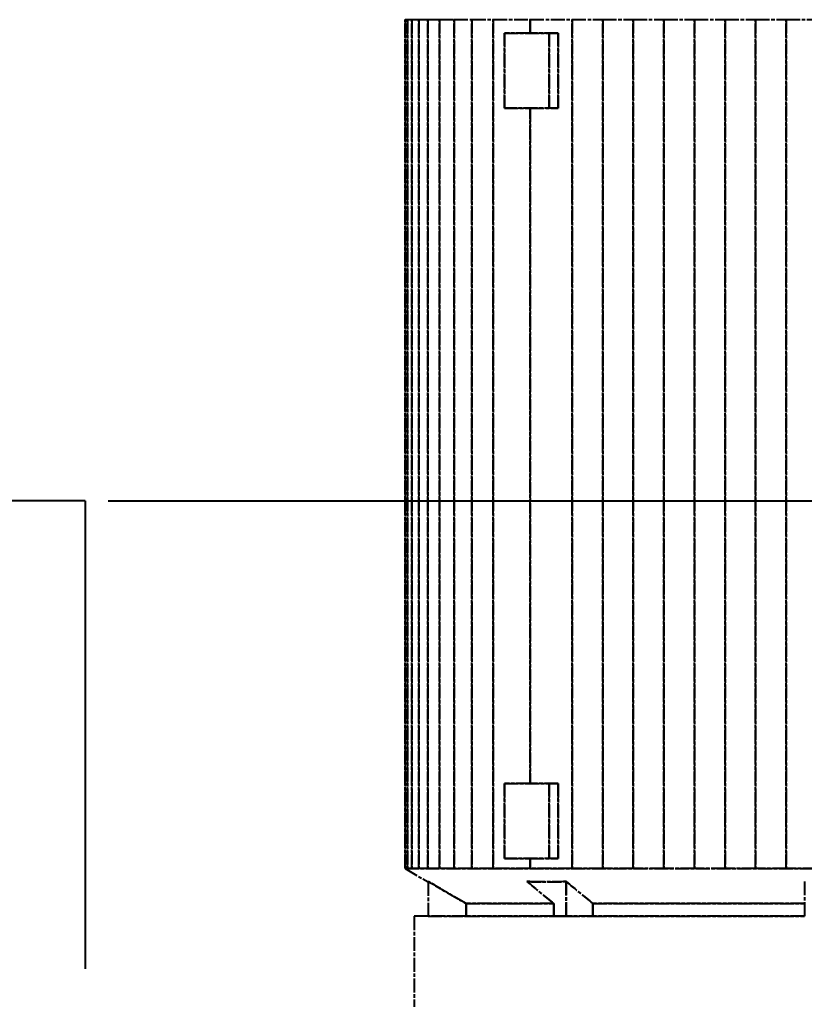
# Model space of a CAD drawing. Header units: millimetres. Extents: x 39335 to 110675, y -13954 to 36506.
# Drawn here: x 54475 to 55155, y 21283 to 22132 of the extents above; entities that cross this region are included whole.
import ezdxf

# ---------------------------------------------------------------- set-up
doc = ezdxf.new("R2010")
doc.units = ezdxf.units.MM
doc.linetypes.add('AM_ISO08W050', pattern=[18, 12, -1.5, 3, -1.5])
for name, color, linetype, lineweight in [('AM_4', 3, 'Continuous', 25), ('AM_5', 3, 'Continuous', 25), ('AM_7', 4, 'AM_ISO08W050', 25), ('CAXA4', 3, 'Continuous', 25), ('RED', 1, 'Continuous', 9)]:
    doc.layers.add(name, color=color, linetype=linetype, lineweight=lineweight)
doc.styles.add('\\M+5B1EA\\M+5D7BC', font='', dxfattribs={"width": 0.667})
doc.styles.add('Andritz-Norm', font='arial.ttf')
doc.styles.get("Standard").update_dxf_attribs({"font": 'ISOCP.SHX'})
doc.styles.get('\\M+5B1EA\\M+5D7BC').set_extended_font_data('FangSong_GB2312')
doc.dimstyles.new('\\M+5B1EA\\M+5D7BC', dxfattribs={"dimscale": 35, "dimtxt": 3.5, "dimasz": 4, "dimexe": 2, "dimexo": 0, "dimtad": 1, "dimdec": 1, "dimdsep": 46, "dimtxsty": '\\M+5B1EA\\M+5D7BC', "dimcen": 0, "dimdle": 6, "dimazin": 2, "dimtfac": 1, "dimtdec": 1, "dimtmove": 0, "dimatfit": 3, "dimfxl": 0, "dimtolj": 1, "dimtzin": 0, "dimarcsym": 0})
doc.dimstyles.new('Andritz-Bem', dxfattribs={"dimscale": 20, "dimtxt": 3.5, "dimasz": 2.5, "dimexe": 1, "dimexo": 0, "dimgap": 0.8, "dimtad": 1, "dimrnd": 1e-08, "dimtxsty": 'Andritz-Norm', "dimcen": 0.09, "dimdle": 10, "dimclrd": 7, "dimclre": 7, "dimclrt": 179, "dimazin": 2, "dimtfac": 1, "dimtdec": 3, "dimtmove": 0, "dimatfit": 3, "dimldrblk": 'Filled-1', "dimfxl": 0, "dimtolj": 1, "dimtzin": 0, "dimlwd": 25, "dimlwe": 25, "dimarcsym": 0})

# ---------------------------------------------------------------- blocks, each defined once
blk = doc.blocks.new('*D244')
at = {"layer": 'CAXA4', "color": 0, "lineweight": -2, "transparency": 16777216}
for p, q in [((54268.56, 24094.91), (55757.75, 24094.91)), ((55687.75, 23954.91), (55687.75, 19554.91)), ((55236.99, 19414.91), (55757.75, 19414.91))]:
    blk.add_line(p, q, dxfattribs=at)
at = {"layer": 'CAXA4', "color": 0, "transparency": 16777216}
for points in [[(55664.42, 23954.91), (55711.09, 23954.91), (55687.75, 24094.91)], [(55664.42, 19554.91), (55711.09, 19554.91), (55687.75, 19414.91)]]:
    blk.add_solid(points, dxfattribs=at)
at = {"layer": 'DEFPOINTS', "color": 0, "transparency": 16777216}
for p in [(54268.56, 24094.91), (55236.99, 19414.91), (55687.75, 19414.91)]:
    blk.add_point(p, dxfattribs=at)
at = {"layer": 'CAXA4', "color": 0, "transparency": 16777216, "insert": (55603.33, 21965.21), "char_height": 122.5, "attachment_point": 5, "rotation": 90, "style": '\\M+5B1EA\\M+5D7BC'}
blk.add_mtext('\\A1;\\fFangSong_GB2312;4680', dxfattribs=at)
blk = doc.blocks.new('*D280')
at = {"layer": 'CAXA4', "color": 0, "lineweight": -2, "transparency": 16777216}
for p, q in [((53916.93, 25415.93), (53916.93, 26680.95)), ((76546.38, 19446.79), (76546.38, 26680.95)), ((54056.93, 26610.95), (76406.38, 26610.95))]:
    blk.add_line(p, q, dxfattribs=at)
at = {"layer": 'CAXA4', "color": 0, "transparency": 16777216}
for points in [[(54056.93, 26634.28), (54056.93, 26587.61), (53916.93, 26610.95)], [(76406.38, 26634.28), (76406.38, 26587.61), (76546.38, 26610.95)]]:
    blk.add_solid(points, dxfattribs=at)
at = {"layer": 'DEFPOINTS', "color": 0, "transparency": 16777216}
for p in [(76546.38, 26610.95), (53916.93, 25415.93), (76546.38, 19446.79)]:
    blk.add_point(p, dxfattribs=at)
at = {"layer": 'CAXA4', "color": 0, "transparency": 16777216, "insert": (65231.66, 26695.37), "char_height": 122.5, "attachment_point": 5, "style": '\\M+5B1EA\\M+5D7BC'}
blk.add_mtext('\\A1;\\fFangSong_GB2312;22630', dxfattribs=at)
blk = doc.blocks.new('*D230')
at = {"layer": 'AM_5', "lineweight": 25, "transparency": 16777216}
for p, q in [((3737361.75, -122206.39), (3739176.61, -122206.39)), ((3738831.85, -122856.39), (3739176.61, -122856.39))]:
    blk.add_line(p, q, dxfattribs=at)
at = {"layer": 'AM_5', "transparency": 16777216}
blk.add_line((3739156.61, -122256.39), (3739156.61, -122806.39), dxfattribs=at)
for points in [[(3739148.28, -122256.39), (3739164.95, -122256.39), (3739156.61, -122206.39)], [(3739148.28, -122806.39), (3739164.95, -122806.39), (3739156.61, -122856.39)]]:
    blk.add_solid(points, dxfattribs=at)
at = {"layer": 'DEFPOINTS', "color": 0, "transparency": 16777216}
for p in [(3737341.75, -122206.39), (3738811.85, -122856.39), (3739156.61, -122856.39)]:
    blk.add_point(p, dxfattribs=at)
at = {"layer": 'AM_5', "color": 2, "transparency": 16777216, "insert": (3739091.61, -122531.39), "char_height": 70, "attachment_point": 5, "rotation": 90}
blk.add_mtext('\\A1;650', dxfattribs=at)
blk = doc.blocks.new('Filled-1')
at = {"color": 0}
for p, q in [((0, 0), (-1, 0.25)), ((-1, 0.25), (-1, -0.25)), ((-1, 0), (0, 0)), ((-1, -0.25), (0, 0))]:
    blk.add_line(p, q, dxfattribs=at)
at = {"color": 0, "flags": 128}
blk.add_lwpolyline([(-1, -0.25), (0, 0), (-1, 0.25), (-1, -0.25)], dxfattribs=at)
at = {"color": 0}
blk.add_solid([(-1, -0.25), (0, 0), (-1, 0.25), (-1, -0.25)], dxfattribs=at)
blk = doc.blocks.new('motor')
at = {"layer": 'AM_7'}
for p, q in [((-370, 914.86), (-370, 179.44)), ((-369.76, 914.86), (-369.76, 179.44)), ((-369.76, 179.44), (-369.76, 914.86)), ((-369.76, 914.86), (-367.86, 914.86)), ((-367.86, 914.86), (-367.86, 179.44)), ((-367.86, 179.44), (-367.86, 914.86)), ((-367.86, 914.86), (-364.02, 914.86)), ((-364.02, 914.86), (-364.02, 179.44)), ((-364.02, 179.44), (-364.02, 914.86)), ((-364.02, 914.86), (-358.19, 914.86)), ((-358.19, 914.86), (-358.19, 179.44)), ((-358.19, 179.44), (-358.19, 914.86)), ((-358.19, 914.86), (-350.26, 914.86)), ((-350.26, 914.86), (-350.26, 179.44)), ((-350.26, 179.44), (-350.26, 914.86)), ((-350.26, 914.86), (-340.08, 914.86)), ((-340.08, 914.86), (-340.08, 179.44)), ((-340.08, 179.44), (-340.08, 914.86)), ((-340.08, 914.86), (-327.46, 914.86)), ((-327.46, 914.86), (-327.46, 179.44)), ((-327.46, 179.44), (-327.46, 914.86)), ((-327.46, 914.86), (-312.09, 914.86)), ((-312.09, 914.86), (-312.09, 179.44)), ((-312.09, 179.44), (-312.09, 914.86)), ((-312.09, 914.86), (-293.53, 914.86)), ((-293.53, 914.86), (-293.53, 179.44)), ((-293.53, 179.44), (-293.53, 914.86)), ((-293.53, 914.86), (-261.63, 914.86)), ((-261.63, 914.86), (-261.63, 903)), ((-261.63, 903), (-261.63, 914.86)), ((-261.63, 914.86), (-225.25, 914.86)), ((-225.25, 914.86), (-225.25, 179.44)), ((-225.25, 179.44), (-225.25, 914.86)), ((-225.25, 914.86), (-198.75, 914.86)), ((-198.75, 914.86), (-198.75, 179.44)), ((-198.75, 179.44), (-198.75, 914.86)), ((-198.75, 914.86), (-172.25, 914.86)), ((-172.25, 914.86), (-172.25, 179.44)), ((-172.25, 179.44), (-172.25, 914.86)), ((-172.25, 914.86), (-145.75, 914.86)), ((-145.75, 914.86), (-145.75, 179.44)), ((-145.75, 179.44), (-145.75, 914.86)), ((-145.75, 914.86), (-119.25, 914.86)), ((-119.25, 914.86), (-119.25, 179.44)), ((-119.25, 179.44), (-119.25, 914.86)), ((-119.25, 914.86), (-92.75, 914.86)), ((-92.75, 914.86), (-92.75, 179.44)), ((-92.75, 179.44), (-92.75, 914.86)), ((-92.75, 914.86), (-66.25, 914.86)), ((-66.25, 914.86), (-66.25, 179.44)), ((-66.25, 179.44), (-66.25, 914.86)), ((-66.25, 914.86), (-39.75, 914.86)), ((-39.75, 914.86), (-39.75, 179.44)), ((-39.75, 179.44), (-39.75, 914.86)), ((-39.75, 914.86), (-13.25, 914.86)), ((-283.92, 838), (-283.92, 903)), ((-283.92, 903), (-237.25, 903)), ((-261.63, 903), (-283.92, 903)), ((-283.92, 903), (-283.92, 838)), ((-237.25, 903), (-261.63, 903)), ((-245.01, 903), (-245.01, 838)), ((-245.01, 838), (-245.01, 903)), ((-237.25, 903), (-237.25, 838)), ((-237.25, 838), (-237.25, 903)), ((-237.25, 838), (-283.92, 838)), ((-283.92, 838), (-261.63, 838)), ((-261.63, 838), (-261.63, 253)), ((-261.63, 253), (-261.63, 838)), ((-261.63, 838), (-237.25, 838)), ((-283.92, 188), (-283.92, 253)), ((-283.92, 253), (-237.25, 253)), ((-261.63, 253), (-283.92, 253)), ((-283.92, 253), (-283.92, 188)), ((-237.25, 253), (-261.63, 253)), ((-245.01, 253), (-245.01, 188)), ((-245.01, 188), (-245.01, 253)), ((-237.25, 253), (-237.25, 188)), ((-237.25, 188), (-237.25, 253)), ((-237.25, 188), (-283.92, 188)), ((-283.92, 188), (-261.63, 188)), ((-261.63, 188), (-261.63, 179.44)), ((-261.63, 179.44), (-261.63, 188)), ((-261.63, 188), (-237.25, 188)), ((-370, 179.44), (-350, 167.73)), ((-370, 179.44), (362.09, 179.44)), ((-367.86, 179.44), (-369.76, 179.44)), ((-364.02, 179.44), (-367.86, 179.44)), ((-358.19, 179.44), (-364.02, 179.44)), ((-350.26, 179.44), (-358.19, 179.44)), ((-340.08, 179.44), (-350.26, 179.44)), ((-327.46, 179.44), (-340.08, 179.44)), ((-312.09, 179.44), (-327.46, 179.44)), ((-293.53, 179.44), (-312.09, 179.44)), ((-261.63, 179.44), (-293.53, 179.44)), ((-225.25, 179.44), (-261.63, 179.44)), ((-198.75, 179.44), (-225.25, 179.44)), ((-172.25, 179.44), (-198.75, 179.44)), ((-145.75, 179.44), (-172.25, 179.44)), ((-119.25, 179.44), (-145.75, 179.44)), ((-92.75, 179.44), (-119.25, 179.44)), ((-66.25, 179.44), (-92.75, 179.44)), ((-39.75, 179.44), (-66.25, 179.44)), ((-13.25, 179.44), (-39.75, 179.44)), ((-350, 167.73), (-350, 138)), ((-230.52, 138), (-230.52, 168.21)), ((-230.52, 168.21), (-230.52, 138)), ((-317.09, 138), (-317.09, 149)), ((-317.09, 149), (-241.19, 149)), ((-317.09, 149), (-317.09, 138)), ((-241.19, 149), (-317.09, 149)), ((-241.19, 138), (-241.19, 149)), ((-241.19, 149), (-241.19, 138)), ((-207.25, 138), (-207.25, 149)), ((-207.25, 149), (-24, 149)), ((-207.25, 149), (-207.25, 138)), ((-24, 149), (-207.25, 149)), ((-24, 149), (-24, 138)), ((-362, 138), (-362, 34)), ((-350, 138), (-362, 138)), ((-350, 138), (-317.09, 138)), ((-317.09, 138), (-350, 138)), ((-317.09, 138), (-241.19, 138)), ((-241.19, 138), (-317.09, 138)), ((-241.19, 138), (-230.52, 138)), ((-230.52, 138), (-241.19, 138)), ((-230.52, 138), (-207.25, 138)), ((-207.25, 138), (-230.52, 138)), ((-207.25, 138), (-24, 138)), ((-24, 138), (-207.25, 138))]:
    blk.add_line(p, q, dxfattribs=at)
for points in [[(-350, 168.21), (-338.48, 161.48), (-327.51, 155.08), (-317.09, 149)], [(-317.09, 149), (-327.52, 155.09), (-338.49, 161.49), (-350, 168.21)], [(-350, 168.21), (-350, 167.89), (-350, 167.73), (-350, 167.73)], [(-241.19, 149), (-248.55, 155.08), (-256.31, 161.48), (-264.46, 168.21)], [(-230.52, 168.21), (-241.85, 167.57), (-253.12, 167.57), (-264.46, 168.21)], [(-264.46, 168.21), (-256.33, 161.5), (-248.57, 155.09), (-241.19, 149)], [(-230.52, 168.21), (-222.37, 161.48), (-214.61, 155.08), (-207.25, 149)], [(-207.25, 149), (-214.62, 155.08), (-222.37, 161.49), (-230.52, 168.21)], [(-24, 168.21), (-24, 161.49), (-24, 155.09), (-24, 149)]]:
    blk.add_open_spline(points, degree=3, dxfattribs=at)
for points, knots in [([(-350, 167.73), (-350, 167.73), (-350, 167.76), (-350, 167.8), (-350, 167.88), (-350, 168.01), (-350, 168.21)], [0.5000051, 0.5000051, 0.5000051, 0.5000051, 0.6913345, 0.6913345, 0.6913345, 1, 1, 1, 1]), ([(-264.46, 168.21), (-260.54, 167.99), (-256.63, 167.85), (-252.73, 167.78), (-248.82, 167.71), (-244.91, 167.72), (-241, 167.8), (-237.51, 167.88), (-234.02, 168.01), (-230.52, 168.21)], [0, 0, 0, 0, 0.345359, 0.345359, 0.345359, 0.691334, 0.691334, 0.691334, 1, 1, 1, 1])]:
    blk.add_open_spline(points, degree=3, knots=knots, dxfattribs=at)
blk = doc.blocks.new('rgqwefw')
at = {"layer": 'AM_7', "ltscale": 33.781765}
for q in [(3736652.32, -122206.39), (3737341.75, -122693.39)]:
    blk.add_line((3737341.75, -122206.39), q, dxfattribs=at)
at = {"layer": 'AM_4'}
blk.add_blockref('motor', (3737988.85, -122704.39), dxfattribs=at)
at = {"layer": 'AM_5'}
dim = blk.add_linear_dim(base=(3739156.61, -122856.39), p1=(3737341.75, -122206.39), p2=(3738811.85, -122856.39), angle=90, dimstyle='Andritz-Bem', override={"dimexo": 1, "dimgap": 1.5, "dimdec": 0, "dimtxsty": 'Standard', "dimdle": 0, "dimclrd": 256, "dimclre": 256, "dimclrt": 2, "dimatfit": 2, "dimlwd": 65535}, dxfattribs=at)
dim.commit()
dim.dimension.update_dxf_attribs({"geometry": '*D230', "text_midpoint": (3739091.61, -122531.39)})

msp = doc.modelspace()

# ---------------------------------------------------------------- block references
at = {"layer": 'RED'}
msp.add_blockref('rgqwefw', (-3682809.92, 143921.29), dxfattribs=at)

# ---------------------------------------------------------------- dimensions: what is measured, and where the dimension line sits
at = {"layer": 'CAXA4', "color": 253}
dim = msp.add_linear_dim(base=(76546.38, 26610.95), p1=(53916.93, 25415.93), p2=(76546.38, 19446.79), text='\\fFangSong_GB2312;22630', dimstyle='\\M+5B1EA\\M+5D7BC', dxfattribs=at)
dim.commit()
dim.dimension.update_dxf_attribs({"geometry": '*D280', "text_midpoint": (65231.66, 26695.37)})
dim = msp.add_linear_dim(base=(55687.75, 19414.91), p1=(54268.56, 24094.91), p2=(55236.99, 19414.91), angle=90, text='\\fFangSong_GB2312;4680', dimstyle='\\M+5B1EA\\M+5D7BC', dxfattribs=at)
dim.commit()
dim.dimension.update_dxf_attribs({"geometry": '*D244', "text_midpoint": (55687.75, 21965.21), "dimtype": 160})

doc.saveas('drawing.dxf')
